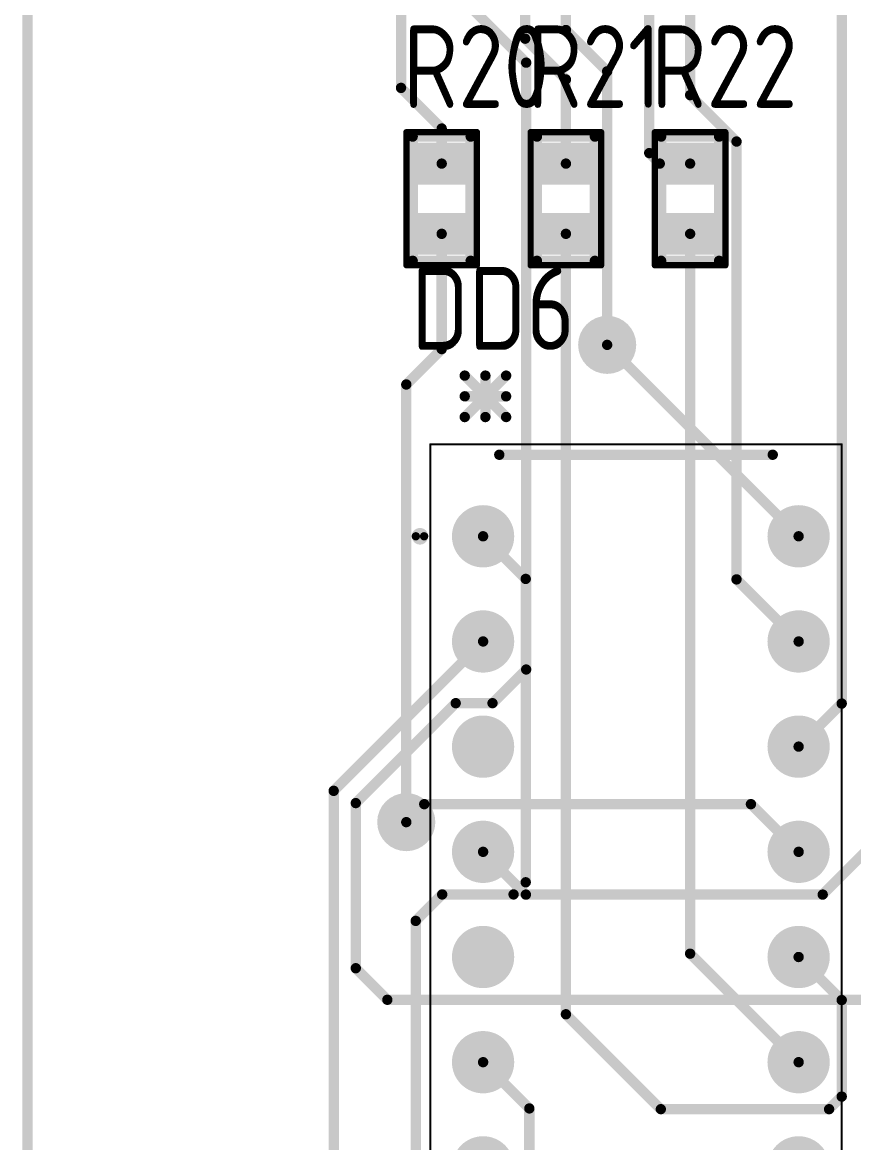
# Model space of a CAD drawing. Header units: millimetres. Extents: x 0 to 841, y 0 to 2540.
# Drawn here: x 34.87 to 54.95, y 103.36 to 130.41 of the extents above; entities that cross this region are included whole.
import ezdxf

# ---------------------------------------------------------------- set-up
doc = ezdxf.new("R2010")
doc.units = ezdxf.units.MM
for name, color, linetype in [('BottomLayer', 5, 'Continuous'), ('BottomSolder', 6, 'Continuous'), ('Mechanical13', 56, 'Continuous'), ('Mechanical15', 56, 'Continuous'), ('MultiLayer', 9, 'Continuous'), ('PadHoleLayer', 156, 'Continuous'), ('TopLayer', 1, 'Continuous'), ('TopOverlay', 2, 'Continuous'), ('TopPaste', 8, 'Continuous'), ('TopSolder', 216, 'Continuous'), ('ViaHoleLayer', 16, 'Continuous')]:
    doc.layers.add(name, color=color, linetype=linetype)
doc.styles.add('GOST type A', font='', dxfattribs={"height": 0.2})
doc.styles.get('GOST type A').set_extended_font_data('GOST type A')

# ---------------------------------------------------------------- blocks, each defined once
blk = doc.blocks.new('RES_RC0805_65')
at = {"layer": 'TopLayer'}
for points in [[(-1.353, 0.597), (-0.343, 0.597), (-0.343, -0.597), (-1.353, -0.597)], [(0.343, 0.597), (1.353, 0.597), (1.353, -0.597), (0.343, -0.597)]]:
    blk.add_hatch(color=1, dxfattribs=at).paths.add_polyline_path(points)
at = {"layer": 'TopPaste'}
for points in [[(-1.353, 0.597), (-0.343, 0.597), (-0.343, -0.597), (-1.353, -0.597)], [(0.343, 0.597), (1.353, 0.597), (1.353, -0.597), (0.343, -0.597)]]:
    blk.add_hatch(color=8, dxfattribs=at).paths.add_polyline_path(points)
at = {"layer": 'TopSolder'}
for points in [[(-1.353, 0.597), (-0.343, 0.597), (-0.343, -0.597), (-1.353, -0.597)], [(0.343, 0.597), (1.353, 0.597), (1.353, -0.597), (0.343, -0.597)]]:
    blk.add_hatch(color=216, dxfattribs=at).paths.add_polyline_path(points)
at = {"layer": 'Mechanical15', "const_width": 0.152}
for points in [[(-1.607, 0.851), (-1.607, -0.851)], [(-1.607, 0.851), (1.607, 0.851)], [(1.607, 0.851), (1.607, -0.851)], [(-1.607, -0.851), (1.607, -0.851)]]:
    blk.add_lwpolyline(points, dxfattribs=at)
at = {"layer": 'Mechanical15', "const_width": 0.0762}
for points in [[(-1.645, 0.851, 1), (-1.569, 0.851, 1)], [(-1.645, 0.851, 1), (-1.569, 0.851, 1)], [(1.569, 0.851, 1), (1.645, 0.851, 1)], [(1.569, 0.851, 1), (1.645, 0.851, 1)], [(-1.645, -0.851, 1), (-1.569, -0.851, 1)], [(-1.645, -0.851, 1), (-1.569, -0.851, 1)], [(1.569, -0.851, 1), (1.645, -0.851, 1)], [(1.569, -0.851, 1), (1.645, -0.851, 1)]]:
    blk.add_lwpolyline(points, format="xyb", close=True, dxfattribs=at)
at = {"layer": 'TopOverlay', "const_width": 0.25}
for points in [[(-1.5, 0.7), (1.5, 0.7)], [(-1.5, 0.7), (-1.5, -0.7)], [(1.5, 0.7), (1.5, -0.7)], [(-1.5, -0.7), (1.5, -0.7)]]:
    blk.add_lwpolyline(points, dxfattribs=at)
at = {"layer": 'TopOverlay', "const_width": 0.125}
for points in [[(-1.562, 0.7, 1), (-1.437, 0.7, 1)], [(-1.562, 0.7, 1), (-1.437, 0.7, 1)], [(1.438, 0.7, 1), (1.563, 0.7, 1)], [(1.438, 0.7, 1), (1.563, 0.7, 1)], [(-1.562, -0.7, 1), (-1.437, -0.7, 1)], [(-1.562, -0.7, 1), (-1.437, -0.7, 1)], [(1.438, -0.7, 1), (1.563, -0.7, 1)], [(1.438, -0.7, 1), (1.563, -0.7, 1)]]:
    blk.add_lwpolyline(points, format="xyb", close=True, dxfattribs=at)
blk = doc.blocks.new('RES_RC0805_66')
at = {"layer": 'TopLayer'}
for points in [[(-1.353, 0.597), (-0.343, 0.597), (-0.343, -0.597), (-1.353, -0.597)], [(0.343, 0.597), (1.353, 0.597), (1.353, -0.597), (0.343, -0.597)]]:
    blk.add_hatch(color=1, dxfattribs=at).paths.add_polyline_path(points)
at = {"layer": 'TopPaste'}
for points in [[(-1.353, 0.597), (-0.343, 0.597), (-0.343, -0.597), (-1.353, -0.597)], [(0.343, 0.597), (1.353, 0.597), (1.353, -0.597), (0.343, -0.597)]]:
    blk.add_hatch(color=8, dxfattribs=at).paths.add_polyline_path(points)
at = {"layer": 'TopSolder'}
for points in [[(-1.353, 0.597), (-0.343, 0.597), (-0.343, -0.597), (-1.353, -0.597)], [(0.343, 0.597), (1.353, 0.597), (1.353, -0.597), (0.343, -0.597)]]:
    blk.add_hatch(color=216, dxfattribs=at).paths.add_polyline_path(points)
at = {"layer": 'Mechanical15', "const_width": 0.152}
for points in [[(-1.607, 0.851), (-1.607, -0.851)], [(-1.607, 0.851), (1.607, 0.851)], [(1.607, 0.851), (1.607, -0.851)], [(-1.607, -0.851), (1.607, -0.851)]]:
    blk.add_lwpolyline(points, dxfattribs=at)
at = {"layer": 'Mechanical15', "const_width": 0.0762}
for points in [[(-1.645, 0.851, 1), (-1.569, 0.851, 1)], [(-1.645, 0.851, 1), (-1.569, 0.851, 1)], [(1.569, 0.851, 1), (1.645, 0.851, 1)], [(1.569, 0.851, 1), (1.645, 0.851, 1)], [(-1.645, -0.851, 1), (-1.569, -0.851, 1)], [(-1.645, -0.851, 1), (-1.569, -0.851, 1)], [(1.569, -0.851, 1), (1.645, -0.851, 1)], [(1.569, -0.851, 1), (1.645, -0.851, 1)]]:
    blk.add_lwpolyline(points, format="xyb", close=True, dxfattribs=at)
at = {"layer": 'TopOverlay', "const_width": 0.25}
for points in [[(-1.5, 0.7), (1.5, 0.7)], [(-1.5, 0.7), (-1.5, -0.7)], [(1.5, 0.7), (1.5, -0.7)], [(-1.5, -0.7), (1.5, -0.7)]]:
    blk.add_lwpolyline(points, dxfattribs=at)
at = {"layer": 'TopOverlay', "const_width": 0.125}
for points in [[(-1.562, 0.7, 1), (-1.437, 0.7, 1)], [(-1.562, 0.7, 1), (-1.437, 0.7, 1)], [(1.438, 0.7, 1), (1.563, 0.7, 1)], [(1.438, 0.7, 1), (1.563, 0.7, 1)], [(-1.562, -0.7, 1), (-1.437, -0.7, 1)], [(-1.562, -0.7, 1), (-1.437, -0.7, 1)], [(1.438, -0.7, 1), (1.563, -0.7, 1)], [(1.438, -0.7, 1), (1.563, -0.7, 1)]]:
    blk.add_lwpolyline(points, format="xyb", close=True, dxfattribs=at)
blk = doc.blocks.new('RES_RC0805_67')
at = {"layer": 'TopLayer'}
for points in [[(-1.353, 0.597), (-0.343, 0.597), (-0.343, -0.597), (-1.353, -0.597)], [(0.343, 0.597), (1.353, 0.597), (1.353, -0.597), (0.343, -0.597)]]:
    blk.add_hatch(color=1, dxfattribs=at).paths.add_polyline_path(points)
at = {"layer": 'TopPaste'}
for points in [[(-1.353, 0.597), (-0.343, 0.597), (-0.343, -0.597), (-1.353, -0.597)], [(0.343, 0.597), (1.353, 0.597), (1.353, -0.597), (0.343, -0.597)]]:
    blk.add_hatch(color=8, dxfattribs=at).paths.add_polyline_path(points)
at = {"layer": 'TopSolder'}
for points in [[(-1.353, 0.597), (-0.343, 0.597), (-0.343, -0.597), (-1.353, -0.597)], [(0.343, 0.597), (1.353, 0.597), (1.353, -0.597), (0.343, -0.597)]]:
    blk.add_hatch(color=216, dxfattribs=at).paths.add_polyline_path(points)
at = {"layer": 'Mechanical15', "const_width": 0.152}
for points in [[(-1.607, 0.851), (-1.607, -0.851)], [(-1.607, 0.851), (1.607, 0.851)], [(1.607, 0.851), (1.607, -0.851)], [(-1.607, -0.851), (1.607, -0.851)]]:
    blk.add_lwpolyline(points, dxfattribs=at)
at = {"layer": 'Mechanical15', "const_width": 0.0762}
for points in [[(-1.645, 0.851, 1), (-1.569, 0.851, 1)], [(-1.645, 0.851, 1), (-1.569, 0.851, 1)], [(1.569, 0.851, 1), (1.645, 0.851, 1)], [(1.569, 0.851, 1), (1.645, 0.851, 1)], [(-1.645, -0.851, 1), (-1.569, -0.851, 1)], [(-1.645, -0.851, 1), (-1.569, -0.851, 1)], [(1.569, -0.851, 1), (1.645, -0.851, 1)], [(1.569, -0.851, 1), (1.645, -0.851, 1)]]:
    blk.add_lwpolyline(points, format="xyb", close=True, dxfattribs=at)
at = {"layer": 'TopOverlay', "const_width": 0.25}
for points in [[(-1.5, 0.7), (1.5, 0.7)], [(-1.5, 0.7), (-1.5, -0.7)], [(1.5, 0.7), (1.5, -0.7)], [(-1.5, -0.7), (1.5, -0.7)]]:
    blk.add_lwpolyline(points, dxfattribs=at)
at = {"layer": 'TopOverlay', "const_width": 0.125}
for points in [[(-1.562, 0.7, 1), (-1.437, 0.7, 1)], [(-1.562, 0.7, 1), (-1.437, 0.7, 1)], [(1.438, 0.7, 1), (1.563, 0.7, 1)], [(1.438, 0.7, 1), (1.563, 0.7, 1)], [(-1.562, -0.7, 1), (-1.437, -0.7, 1)], [(-1.562, -0.7, 1), (-1.437, -0.7, 1)], [(1.438, -0.7, 1), (1.563, -0.7, 1)], [(1.438, -0.7, 1), (1.563, -0.7, 1)]]:
    blk.add_lwpolyline(points, format="xyb", close=True, dxfattribs=at)
blk = doc.blocks.new('DIP_14_106')
at = {"layer": 'BottomLayer'}
h = blk.add_hatch(color=5, dxfattribs=at)
edge = h.paths.add_edge_path()
edge.add_arc((0, 0), 0.65, 0, 360)
h = blk.add_hatch(color=5, dxfattribs=at)
edge = h.paths.add_edge_path()
edge.add_arc((7.62, 0), 0.65, 0, 360)
h = blk.add_hatch(color=5, dxfattribs=at)
edge = h.paths.add_edge_path()
edge.add_arc((0, -2.54), 0.65, 0, 360)
h = blk.add_hatch(color=5, dxfattribs=at)
edge = h.paths.add_edge_path()
edge.add_arc((7.62, -2.54), 0.65, 0, 360)
h = blk.add_hatch(color=5, dxfattribs=at)
edge = h.paths.add_edge_path()
edge.add_arc((0, -5.08), 0.65, 0, 360)
h = blk.add_hatch(color=5, dxfattribs=at)
edge = h.paths.add_edge_path()
edge.add_arc((7.62, -5.08), 0.65, 0, 360)
h = blk.add_hatch(color=5, dxfattribs=at)
edge = h.paths.add_edge_path()
edge.add_arc((0, -7.62), 0.65, 0, 360)
h = blk.add_hatch(color=5, dxfattribs=at)
edge = h.paths.add_edge_path()
edge.add_arc((7.62, -7.62), 0.65, 0, 360)
h = blk.add_hatch(color=5, dxfattribs=at)
edge = h.paths.add_edge_path()
edge.add_arc((0, -10.16), 0.65, 0, 360)
h = blk.add_hatch(color=5, dxfattribs=at)
edge = h.paths.add_edge_path()
edge.add_arc((7.62, -10.16), 0.65, 0, 360)
h = blk.add_hatch(color=5, dxfattribs=at)
edge = h.paths.add_edge_path()
edge.add_arc((0, -12.7), 0.65, 0, 360)
h = blk.add_hatch(color=5, dxfattribs=at)
edge = h.paths.add_edge_path()
edge.add_arc((7.62, -12.7), 0.65, 0, 360)
h = blk.add_hatch(color=5, dxfattribs=at)
edge = h.paths.add_edge_path()
edge.add_arc((0, -15.24), 0.65, 0, 360)
h = blk.add_hatch(color=5, dxfattribs=at)
edge = h.paths.add_edge_path()
edge.add_arc((7.62, -15.24), 0.65, 0, 360)
at = {"layer": 'BottomSolder'}
h = blk.add_hatch(color=6, dxfattribs=at)
edge = h.paths.add_edge_path()
edge.add_arc((0, 0), 0.752, 0, 360)
h = blk.add_hatch(color=6, dxfattribs=at)
edge = h.paths.add_edge_path()
edge.add_arc((7.62, 0), 0.752, 0, 360)
h = blk.add_hatch(color=6, dxfattribs=at)
edge = h.paths.add_edge_path()
edge.add_arc((0, -2.54), 0.752, 0, 360)
h = blk.add_hatch(color=6, dxfattribs=at)
edge = h.paths.add_edge_path()
edge.add_arc((7.62, -2.54), 0.752, 0, 360)
h = blk.add_hatch(color=6, dxfattribs=at)
edge = h.paths.add_edge_path()
edge.add_arc((0, -5.08), 0.752, 0, 360)
h = blk.add_hatch(color=6, dxfattribs=at)
edge = h.paths.add_edge_path()
edge.add_arc((7.62, -5.08), 0.752, 0, 360)
h = blk.add_hatch(color=6, dxfattribs=at)
edge = h.paths.add_edge_path()
edge.add_arc((0, -7.62), 0.752, 0, 360)
h = blk.add_hatch(color=6, dxfattribs=at)
edge = h.paths.add_edge_path()
edge.add_arc((7.62, -7.62), 0.752, 0, 360)
h = blk.add_hatch(color=6, dxfattribs=at)
edge = h.paths.add_edge_path()
edge.add_arc((0, -10.16), 0.752, 0, 360)
h = blk.add_hatch(color=6, dxfattribs=at)
edge = h.paths.add_edge_path()
edge.add_arc((7.62, -10.16), 0.752, 0, 360)
h = blk.add_hatch(color=6, dxfattribs=at)
edge = h.paths.add_edge_path()
edge.add_arc((0, -12.7), 0.752, 0, 360)
h = blk.add_hatch(color=6, dxfattribs=at)
edge = h.paths.add_edge_path()
edge.add_arc((7.62, -12.7), 0.752, 0, 360)
h = blk.add_hatch(color=6, dxfattribs=at)
edge = h.paths.add_edge_path()
edge.add_arc((0, -15.24), 0.752, 0, 360)
h = blk.add_hatch(color=6, dxfattribs=at)
edge = h.paths.add_edge_path()
edge.add_arc((7.62, -15.24), 0.752, 0, 360)
at = {"layer": 'MultiLayer'}
h = blk.add_hatch(color=9, dxfattribs=at)
edge = h.paths.add_edge_path()
edge.add_arc((0, 0), 0.65, 0, 360)
h = blk.add_hatch(color=9, dxfattribs=at)
edge = h.paths.add_edge_path()
edge.add_arc((7.62, 0), 0.65, 0, 360)
h = blk.add_hatch(color=9, dxfattribs=at)
edge = h.paths.add_edge_path()
edge.add_arc((0, -2.54), 0.65, 0, 360)
h = blk.add_hatch(color=9, dxfattribs=at)
edge = h.paths.add_edge_path()
edge.add_arc((7.62, -2.54), 0.65, 0, 360)
h = blk.add_hatch(color=9, dxfattribs=at)
edge = h.paths.add_edge_path()
edge.add_arc((0, -5.08), 0.65, 0, 360)
h = blk.add_hatch(color=9, dxfattribs=at)
edge = h.paths.add_edge_path()
edge.add_arc((7.62, -5.08), 0.65, 0, 360)
h = blk.add_hatch(color=9, dxfattribs=at)
edge = h.paths.add_edge_path()
edge.add_arc((0, -7.62), 0.65, 0, 360)
h = blk.add_hatch(color=9, dxfattribs=at)
edge = h.paths.add_edge_path()
edge.add_arc((7.62, -7.62), 0.65, 0, 360)
h = blk.add_hatch(color=9, dxfattribs=at)
edge = h.paths.add_edge_path()
edge.add_arc((0, -10.16), 0.65, 0, 360)
h = blk.add_hatch(color=9, dxfattribs=at)
edge = h.paths.add_edge_path()
edge.add_arc((7.62, -10.16), 0.65, 0, 360)
h = blk.add_hatch(color=9, dxfattribs=at)
edge = h.paths.add_edge_path()
edge.add_arc((0, -12.7), 0.65, 0, 360)
h = blk.add_hatch(color=9, dxfattribs=at)
edge = h.paths.add_edge_path()
edge.add_arc((7.62, -12.7), 0.65, 0, 360)
h = blk.add_hatch(color=9, dxfattribs=at)
edge = h.paths.add_edge_path()
edge.add_arc((0, -15.24), 0.65, 0, 360)
h = blk.add_hatch(color=9, dxfattribs=at)
edge = h.paths.add_edge_path()
edge.add_arc((7.62, -15.24), 0.65, 0, 360)
at = {"layer": 'PadHoleLayer'}
h = blk.add_hatch(color=156, dxfattribs=at)
edge = h.paths.add_edge_path()
edge.add_arc((0, 0), 0.4, 0, 360)
h = blk.add_hatch(color=156, dxfattribs=at)
edge = h.paths.add_edge_path()
edge.add_arc((7.62, 0), 0.4, 0, 360)
h = blk.add_hatch(color=156, dxfattribs=at)
edge = h.paths.add_edge_path()
edge.add_arc((0, -2.54), 0.4, 0, 360)
h = blk.add_hatch(color=156, dxfattribs=at)
edge = h.paths.add_edge_path()
edge.add_arc((7.62, -2.54), 0.4, 0, 360)
h = blk.add_hatch(color=156, dxfattribs=at)
edge = h.paths.add_edge_path()
edge.add_arc((0, -5.08), 0.4, 0, 360)
h = blk.add_hatch(color=156, dxfattribs=at)
edge = h.paths.add_edge_path()
edge.add_arc((7.62, -5.08), 0.4, 0, 360)
h = blk.add_hatch(color=156, dxfattribs=at)
edge = h.paths.add_edge_path()
edge.add_arc((0, -7.62), 0.4, 0, 360)
h = blk.add_hatch(color=156, dxfattribs=at)
edge = h.paths.add_edge_path()
edge.add_arc((7.62, -7.62), 0.4, 0, 360)
h = blk.add_hatch(color=156, dxfattribs=at)
edge = h.paths.add_edge_path()
edge.add_arc((0, -10.16), 0.4, 0, 360)
h = blk.add_hatch(color=156, dxfattribs=at)
edge = h.paths.add_edge_path()
edge.add_arc((7.62, -10.16), 0.4, 0, 360)
h = blk.add_hatch(color=156, dxfattribs=at)
edge = h.paths.add_edge_path()
edge.add_arc((0, -12.7), 0.4, 0, 360)
h = blk.add_hatch(color=156, dxfattribs=at)
edge = h.paths.add_edge_path()
edge.add_arc((7.62, -12.7), 0.4, 0, 360)
h = blk.add_hatch(color=156, dxfattribs=at)
edge = h.paths.add_edge_path()
edge.add_arc((0, -15.24), 0.4, 0, 360)
h = blk.add_hatch(color=156, dxfattribs=at)
edge = h.paths.add_edge_path()
edge.add_arc((7.62, -15.24), 0.4, 0, 360)
at = {"layer": 'TopLayer'}
h = blk.add_hatch(color=1, dxfattribs=at)
edge = h.paths.add_edge_path()
edge.add_arc((0, 0), 0.65, 0, 360)
h = blk.add_hatch(color=1, dxfattribs=at)
edge = h.paths.add_edge_path()
edge.add_arc((7.62, 0), 0.65, 0, 360)
h = blk.add_hatch(color=1, dxfattribs=at)
edge = h.paths.add_edge_path()
edge.add_arc((0, -2.54), 0.65, 0, 360)
h = blk.add_hatch(color=1, dxfattribs=at)
edge = h.paths.add_edge_path()
edge.add_arc((7.62, -2.54), 0.65, 0, 360)
h = blk.add_hatch(color=1, dxfattribs=at)
edge = h.paths.add_edge_path()
edge.add_arc((0, -5.08), 0.65, 0, 360)
h = blk.add_hatch(color=1, dxfattribs=at)
edge = h.paths.add_edge_path()
edge.add_arc((7.62, -5.08), 0.65, 0, 360)
h = blk.add_hatch(color=1, dxfattribs=at)
edge = h.paths.add_edge_path()
edge.add_arc((0, -7.62), 0.65, 0, 360)
h = blk.add_hatch(color=1, dxfattribs=at)
edge = h.paths.add_edge_path()
edge.add_arc((7.62, -7.62), 0.65, 0, 360)
h = blk.add_hatch(color=1, dxfattribs=at)
edge = h.paths.add_edge_path()
edge.add_arc((0, -10.16), 0.65, 0, 360)
h = blk.add_hatch(color=1, dxfattribs=at)
edge = h.paths.add_edge_path()
edge.add_arc((7.62, -10.16), 0.65, 0, 360)
h = blk.add_hatch(color=1, dxfattribs=at)
edge = h.paths.add_edge_path()
edge.add_arc((0, -12.7), 0.65, 0, 360)
h = blk.add_hatch(color=1, dxfattribs=at)
edge = h.paths.add_edge_path()
edge.add_arc((7.62, -12.7), 0.65, 0, 360)
h = blk.add_hatch(color=1, dxfattribs=at)
edge = h.paths.add_edge_path()
edge.add_arc((0, -15.24), 0.65, 0, 360)
h = blk.add_hatch(color=1, dxfattribs=at)
edge = h.paths.add_edge_path()
edge.add_arc((7.62, -15.24), 0.65, 0, 360)
at = {"layer": 'TopSolder'}
h = blk.add_hatch(color=216, dxfattribs=at)
edge = h.paths.add_edge_path()
edge.add_arc((0, 0), 0.752, 0, 360)
h = blk.add_hatch(color=216, dxfattribs=at)
edge = h.paths.add_edge_path()
edge.add_arc((7.62, 0), 0.752, 0, 360)
h = blk.add_hatch(color=216, dxfattribs=at)
edge = h.paths.add_edge_path()
edge.add_arc((0, -2.54), 0.752, 0, 360)
h = blk.add_hatch(color=216, dxfattribs=at)
edge = h.paths.add_edge_path()
edge.add_arc((7.62, -2.54), 0.752, 0, 360)
h = blk.add_hatch(color=216, dxfattribs=at)
edge = h.paths.add_edge_path()
edge.add_arc((0, -5.08), 0.752, 0, 360)
h = blk.add_hatch(color=216, dxfattribs=at)
edge = h.paths.add_edge_path()
edge.add_arc((7.62, -5.08), 0.752, 0, 360)
h = blk.add_hatch(color=216, dxfattribs=at)
edge = h.paths.add_edge_path()
edge.add_arc((0, -7.62), 0.752, 0, 360)
h = blk.add_hatch(color=216, dxfattribs=at)
edge = h.paths.add_edge_path()
edge.add_arc((7.62, -7.62), 0.752, 0, 360)
h = blk.add_hatch(color=216, dxfattribs=at)
edge = h.paths.add_edge_path()
edge.add_arc((0, -10.16), 0.752, 0, 360)
h = blk.add_hatch(color=216, dxfattribs=at)
edge = h.paths.add_edge_path()
edge.add_arc((7.62, -10.16), 0.752, 0, 360)
h = blk.add_hatch(color=216, dxfattribs=at)
edge = h.paths.add_edge_path()
edge.add_arc((0, -12.7), 0.752, 0, 360)
h = blk.add_hatch(color=216, dxfattribs=at)
edge = h.paths.add_edge_path()
edge.add_arc((7.62, -12.7), 0.752, 0, 360)
h = blk.add_hatch(color=216, dxfattribs=at)
edge = h.paths.add_edge_path()
edge.add_arc((0, -15.24), 0.752, 0, 360)
h = blk.add_hatch(color=216, dxfattribs=at)
edge = h.paths.add_edge_path()
edge.add_arc((7.62, -15.24), 0.752, 0, 360)
at = {"layer": 'Mechanical13'}
for points, const_width in [([(-1.424, 0, 1), (-1.624, 0, 1)], 0.2), ([(-1.674, 0, 1), (-1.574, 0, 1)], 0.1), ([(-1.474, 0, 1), (-1.374, 0, 1)], 0.1)]:
    blk.add_lwpolyline(points, format="xyb", close=True, dxfattribs=dict(at, const_width=const_width))
at = {"layer": 'Mechanical15', "const_width": 0.05}
for points in [[(-1.274, -17.459), (-1.274, 2.219)], [(-1.274, 2.219), (8.661, 2.219)], [(8.661, -17.459), (8.661, 2.219)], [(-1.274, -17.459), (8.661, -17.459)]]:
    blk.add_lwpolyline(points, dxfattribs=at)
at = {"layer": 'Mechanical15', "const_width": 0.025}
for points in [[(-1.287, 2.219, 1), (-1.262, 2.219, 1)], [(-1.287, 2.219, 1), (-1.262, 2.219, 1)], [(8.649, 2.219, 1), (8.674, 2.219, 1)], [(8.649, 2.219, 1), (8.674, 2.219, 1)], [(-1.287, -17.459, 1), (-1.262, -17.459, 1)], [(-1.287, -17.459, 1), (-1.262, -17.459, 1)], [(8.649, -17.459, 1), (8.674, -17.459, 1)], [(8.649, -17.459, 1), (8.674, -17.459, 1)]]:
    blk.add_lwpolyline(points, format="xyb", close=True, dxfattribs=at)
at = {"layer": 'TopOverlay', "const_width": 0.25}
for points in [[(-0.444, 3.88), (0.556, 2.88)], [(-0.444, 2.88), (0.556, 3.88)], [(0.056, 2.88), (0.056, 3.88)], [(-0.444, 3.38), (0.556, 3.38)], [(0.392, 1.969), (6.996, 1.969)], [(0.392, -17.208), (6.996, -17.208)]]:
    blk.add_lwpolyline(points, dxfattribs=at)
at = {"layer": 'TopOverlay'}
for points, const_width in [([(-0.506, 3.88, 1), (-0.381, 3.88, 1)], 0.125), ([(-0.007, 3.88, 1), (0.118, 3.88, 1)], 0.125), ([(0.494, 3.88, 1), (0.619, 3.88, 1)], 0.125), ([(-0.506, 3.38, 1), (-0.381, 3.38, 1)], 0.125), ([(0.494, 3.38, 1), (0.619, 3.38, 1)], 0.125), ([(-0.506, 2.88, 1), (-0.381, 2.88, 1)], 0.125), ([(-0.007, 2.88, 1), (0.118, 2.88, 1)], 0.125), ([(0.494, 2.88, 1), (0.619, 2.88, 1)], 0.125), ([(0.329, 1.969, 1), (0.454, 1.969, 1)], 0.125), ([(6.933, 1.969, 1), (7.058, 1.969, 1)], 0.125), ([(-1.424, 0, 1), (-1.624, 0, 1)], 0.2), ([(-1.674, 0, 1), (-1.574, 0, 1)], 0.1), ([(-1.474, 0, 1), (-1.374, 0, 1)], 0.1), ([(0.329, -17.208, 1), (0.454, -17.208, 1)], 0.125), ([(6.933, -17.208, 1), (7.058, -17.208, 1)], 0.125)]:
    blk.add_lwpolyline(points, format="xyb", close=True, dxfattribs=dict(at, const_width=const_width))

msp = doc.modelspace()

# ---------------------------------------------------------------- hatches: boundary and pattern name
at = {"layer": 'BottomLayer'}
h = msp.add_hatch(color=5, dxfattribs=at)
edge = h.paths.add_edge_path()
edge.add_arc((48.997, 122.623), 0.6, 0, 360)
h = msp.add_hatch(color=5, dxfattribs=at)
edge = h.paths.add_edge_path()
edge.add_arc((44.145, 111.097), 0.6, 0, 360)
at = {"layer": 'BottomSolder'}
h = msp.add_hatch(color=6, dxfattribs=at)
edge = h.paths.add_edge_path()
edge.add_arc((48.997, 122.623), 0.702, 0, 360)
h = msp.add_hatch(color=6, dxfattribs=at)
edge = h.paths.add_edge_path()
edge.add_arc((44.145, 111.097), 0.702, 0, 360)
at = {"layer": 'TopLayer'}
h = msp.add_hatch(color=1, dxfattribs=at)
edge = h.paths.add_edge_path()
edge.add_arc((48.997, 122.623), 0.6, 0, 360)
h = msp.add_hatch(color=1, dxfattribs=at)
edge = h.paths.add_edge_path()
edge.add_arc((44.145, 111.097), 0.6, 0, 360)
at = {"layer": 'TopSolder'}
h = msp.add_hatch(color=216, dxfattribs=at)
edge = h.paths.add_edge_path()
edge.add_arc((48.997, 122.623), 0.702, 0, 360)
h = msp.add_hatch(color=216, dxfattribs=at)
edge = h.paths.add_edge_path()
edge.add_arc((44.145, 111.097), 0.702, 0, 360)
at = {"layer": 'ViaHoleLayer'}
h = msp.add_hatch(color=16, dxfattribs=at)
edge = h.paths.add_edge_path()
edge.add_arc((48.997, 122.623), 0.35, 0, 360)
h = msp.add_hatch(color=16, dxfattribs=at)
edge = h.paths.add_edge_path()
edge.add_arc((44.145, 111.097), 0.35, 0, 360)

# ---------------------------------------------------------------- linework, layer by layer
at = {"layer": 'BottomLayer', "const_width": 0.25}
for points in [[(43.891, 132.588), (47.041, 129.438)], [(47.041, 114.783), (47.041, 129.438)], [(48.997, 122.623), (53.62, 118)], [(42.393, 111.853), (46, 115.46)], [(46.228, 113.97), (47.041, 114.783)], [(42.926, 111.557), (45.339, 113.97)], [(45.339, 113.97), (46.228, 113.97)], [(42.393, 78.827), (42.393, 111.853)], [(42.926, 107.569), (42.926, 111.557)], [(44.145, 111.097), (44.58, 111.531)], [(44.58, 111.531), (52.469, 111.531)], [(52.469, 111.531), (53.62, 110.38)], [(46, 110.38), (47.033, 109.347)], [(54.201, 109.347), (55.234, 110.38)], [(47.033, 109.347), (54.201, 109.347)], [(42.926, 107.569), (43.688, 106.807)], [(43.688, 106.807), (94.493, 106.807)]]:
    msp.add_lwpolyline(points, dxfattribs=at)
at = {"layer": 'BottomLayer', "const_width": 0.125}
for points in [[(46.978, 129.438, 1), (47.103, 129.438, 1)], [(46.978, 129.438, 1), (47.103, 129.438, 1)], [(48.934, 122.623, 1), (49.059, 122.623, 1)], [(53.558, 118, 1), (53.683, 118, 1)], [(45.938, 115.46, 1), (46.063, 115.46, 1)], [(46.978, 114.783, 1), (47.103, 114.783, 1)], [(46.978, 114.783, 1), (47.103, 114.783, 1)], [(45.277, 113.97, 1), (45.401, 113.97, 1)], [(45.277, 113.97, 1), (45.401, 113.97, 1)], [(46.166, 113.97, 1), (46.29, 113.97, 1)], [(46.166, 113.97, 1), (46.29, 113.97, 1)], [(42.33, 111.853, 1), (42.455, 111.853, 1)], [(42.33, 111.853, 1), (42.455, 111.853, 1)], [(42.864, 111.557, 1), (42.988, 111.557, 1)], [(42.864, 111.557, 1), (42.988, 111.557, 1)], [(44.517, 111.531, 1), (44.642, 111.531, 1)], [(44.517, 111.531, 1), (44.642, 111.531, 1)], [(52.406, 111.531, 1), (52.531, 111.531, 1)], [(52.406, 111.531, 1), (52.531, 111.531, 1)], [(44.083, 111.097, 1), (44.208, 111.097, 1)], [(45.938, 110.38, 1), (46.063, 110.38, 1)], [(53.558, 110.38, 1), (53.683, 110.38, 1)], [(46.971, 109.347, 1), (47.096, 109.347, 1)], [(46.971, 109.347, 1), (47.096, 109.347, 1)], [(54.139, 109.347, 1), (54.264, 109.347, 1)], [(54.139, 109.347, 1), (54.264, 109.347, 1)], [(42.864, 107.569, 1), (42.988, 107.569, 1)], [(42.864, 107.569, 1), (42.988, 107.569, 1)], [(43.626, 106.807, 1), (43.75, 106.807, 1)], [(43.626, 106.807, 1), (43.75, 106.807, 1)]]:
    msp.add_lwpolyline(points, format="xyb", close=True, dxfattribs=at)
at = {"layer": 'TopLayer', "const_width": 0.25}
for points in [[(50.013, 127.254), (50.013, 142.313)], [(47.015, 130.017), (47.015, 140.666)], [(44.018, 128.829), (44.018, 139.058)], [(48, 130.226), (48, 131.304)], [(51, 128.654), (51, 131.304)], [(54.661, 113.961), (54.661, 131.304)], [(47.015, 130.017), (48, 129.032)], [(48, 130.226), (48.997, 129.229)], [(48.997, 122.623), (48.997, 129.229)], [(48, 127), (48, 129.032)], [(44.018, 128.829), (45, 127.847)], [(51, 128.654), (52.121, 127.533)], [(45, 127), (45, 127.847)], [(52.121, 116.959), (52.121, 127.533)], [(50.013, 127.254), (50.267, 127)], [(50.267, 127), (51, 127)], [(45, 122.521), (45, 125.304)], [(48, 106.457), (48, 125.304)], [(51, 107.92), (51, 125.304)], [(44.145, 121.666), (45, 122.521)], [(44.145, 111.097), (44.145, 121.666)], [(46, 118), (47.029, 116.971)], [(47.029, 109.644), (47.029, 116.971)], [(52.121, 116.959), (53.62, 115.46)], [(53.62, 112.92), (54.661, 113.961)], [(46.736, 109.351), (47.029, 109.644)], [(44.374, 108.712), (45.013, 109.351)], [(45.013, 109.351), (46.736, 109.351)], [(44.374, 81.926), (44.374, 108.712)], [(51, 107.92), (53.62, 105.3)], [(53.62, 107.84), (54.661, 106.799)], [(54.661, 104.47), (54.661, 106.799)], [(48, 106.457), (50.292, 104.165)], [(46, 105.3), (47.117, 104.183)], [(54.356, 104.165), (54.661, 104.47)], [(47.117, 71.257), (47.117, 104.183)], [(50.292, 104.165), (54.356, 104.165)]]:
    msp.add_lwpolyline(points, dxfattribs=at)
at = {"layer": 'TopLayer', "const_width": 0.125}
for points in [[(46.953, 130.017, 1), (47.078, 130.017, 1)], [(46.953, 130.017, 1), (47.078, 130.017, 1)], [(47.938, 130.226, 1), (48.063, 130.226, 1)], [(47.938, 130.226, 1), (48.063, 130.226, 1)], [(48.934, 129.229, 1), (49.059, 129.229, 1)], [(48.934, 129.229, 1), (49.059, 129.229, 1)], [(47.938, 129.032, 1), (48.063, 129.032, 1)], [(47.938, 129.032, 1), (48.063, 129.032, 1)], [(43.956, 128.829, 1), (44.081, 128.829, 1)], [(43.956, 128.829, 1), (44.081, 128.829, 1)], [(50.938, 128.654, 1), (51.062, 128.654, 1)], [(50.938, 128.654, 1), (51.062, 128.654, 1)], [(44.938, 127.847, 1), (45.063, 127.847, 1)], [(44.938, 127.847, 1), (45.063, 127.847, 1)], [(52.058, 127.533, 1), (52.183, 127.533, 1)], [(52.058, 127.533, 1), (52.183, 127.533, 1)], [(49.95, 127.254, 1), (50.075, 127.254, 1)], [(49.95, 127.254, 1), (50.075, 127.254, 1)], [(44.938, 127, 1), (45.063, 127, 1)], [(47.938, 127, 1), (48.063, 127, 1)], [(50.204, 127, 1), (50.329, 127, 1)], [(50.204, 127, 1), (50.329, 127, 1)], [(50.938, 127, 1), (51.062, 127, 1)], [(44.938, 125.304, 1), (45.063, 125.304, 1)], [(47.938, 125.304, 1), (48.063, 125.304, 1)], [(50.938, 125.304, 1), (51.062, 125.304, 1)], [(44.938, 122.521, 1), (45.063, 122.521, 1)], [(44.938, 122.521, 1), (45.063, 122.521, 1)], [(48.934, 122.623, 1), (49.059, 122.623, 1)], [(44.083, 121.666, 1), (44.208, 121.666, 1)], [(44.083, 121.666, 1), (44.208, 121.666, 1)], [(45.938, 118, 1), (46.063, 118, 1)], [(46.967, 116.971, 1), (47.092, 116.971, 1)], [(46.967, 116.971, 1), (47.092, 116.971, 1)], [(52.058, 116.959, 1), (52.183, 116.959, 1)], [(52.058, 116.959, 1), (52.183, 116.959, 1)], [(53.558, 115.46, 1), (53.683, 115.46, 1)], [(54.598, 113.961, 1), (54.723, 113.961, 1)], [(54.598, 113.961, 1), (54.723, 113.961, 1)], [(53.558, 112.92, 1), (53.683, 112.92, 1)], [(44.083, 111.097, 1), (44.208, 111.097, 1)], [(46.967, 109.644, 1), (47.092, 109.644, 1)], [(46.967, 109.644, 1), (47.092, 109.644, 1)], [(44.95, 109.351, 1), (45.075, 109.351, 1)], [(44.95, 109.351, 1), (45.075, 109.351, 1)], [(46.674, 109.351, 1), (46.798, 109.351, 1)], [(46.674, 109.351, 1), (46.798, 109.351, 1)], [(44.311, 108.712, 1), (44.436, 108.712, 1)], [(44.311, 108.712, 1), (44.436, 108.712, 1)], [(50.938, 107.92, 1), (51.062, 107.92, 1)], [(50.938, 107.92, 1), (51.062, 107.92, 1)], [(53.558, 107.84, 1), (53.683, 107.84, 1)], [(54.598, 106.799, 1), (54.723, 106.799, 1)], [(54.598, 106.799, 1), (54.723, 106.799, 1)], [(47.938, 106.457, 1), (48.063, 106.457, 1)], [(47.938, 106.457, 1), (48.063, 106.457, 1)], [(45.938, 105.3, 1), (46.063, 105.3, 1)], [(53.558, 105.3, 1), (53.683, 105.3, 1)], [(54.598, 104.47, 1), (54.723, 104.47, 1)], [(54.598, 104.47, 1), (54.723, 104.47, 1)], [(47.055, 104.183, 1), (47.179, 104.183, 1)], [(47.055, 104.183, 1), (47.179, 104.183, 1)], [(50.23, 104.165, 1), (50.354, 104.165, 1)], [(50.23, 104.165, 1), (50.354, 104.165, 1)], [(54.294, 104.165, 1), (54.418, 104.165, 1)], [(54.294, 104.165, 1), (54.418, 104.165, 1)]]:
    msp.add_lwpolyline(points, format="xyb", close=True, dxfattribs=at)
at = {"layer": 'TopOverlay', "const_width": 0.25}
msp.add_lwpolyline([(35, 60), (35, 165)], dxfattribs=at)

# ---------------------------------------------------------------- block references
at = {"rotation": 90}
for name, p in [('RES_RC0805_67', (45, 126.152)), ('RES_RC0805_66', (48, 126.152)), ('RES_RC0805_65', (51, 126.152))]:
    msp.add_blockref(name, p, dxfattribs=at)
msp.add_blockref('DIP_14_106', (46, 118))

# ---------------------------------------------------------------- texts
at = {"layer": 'TopOverlay', "style": 'GOST type A'}
for s, p in [('R20', (44.066, 128.345)), ('R21', (47.064, 128.345)), ('R22', (50.062, 128.345)), ('DD6', (44.27, 122.503))]:
    msp.add_text(s, height=2, dxfattribs=at).set_placement(p)

doc.saveas('drawing.dxf')
